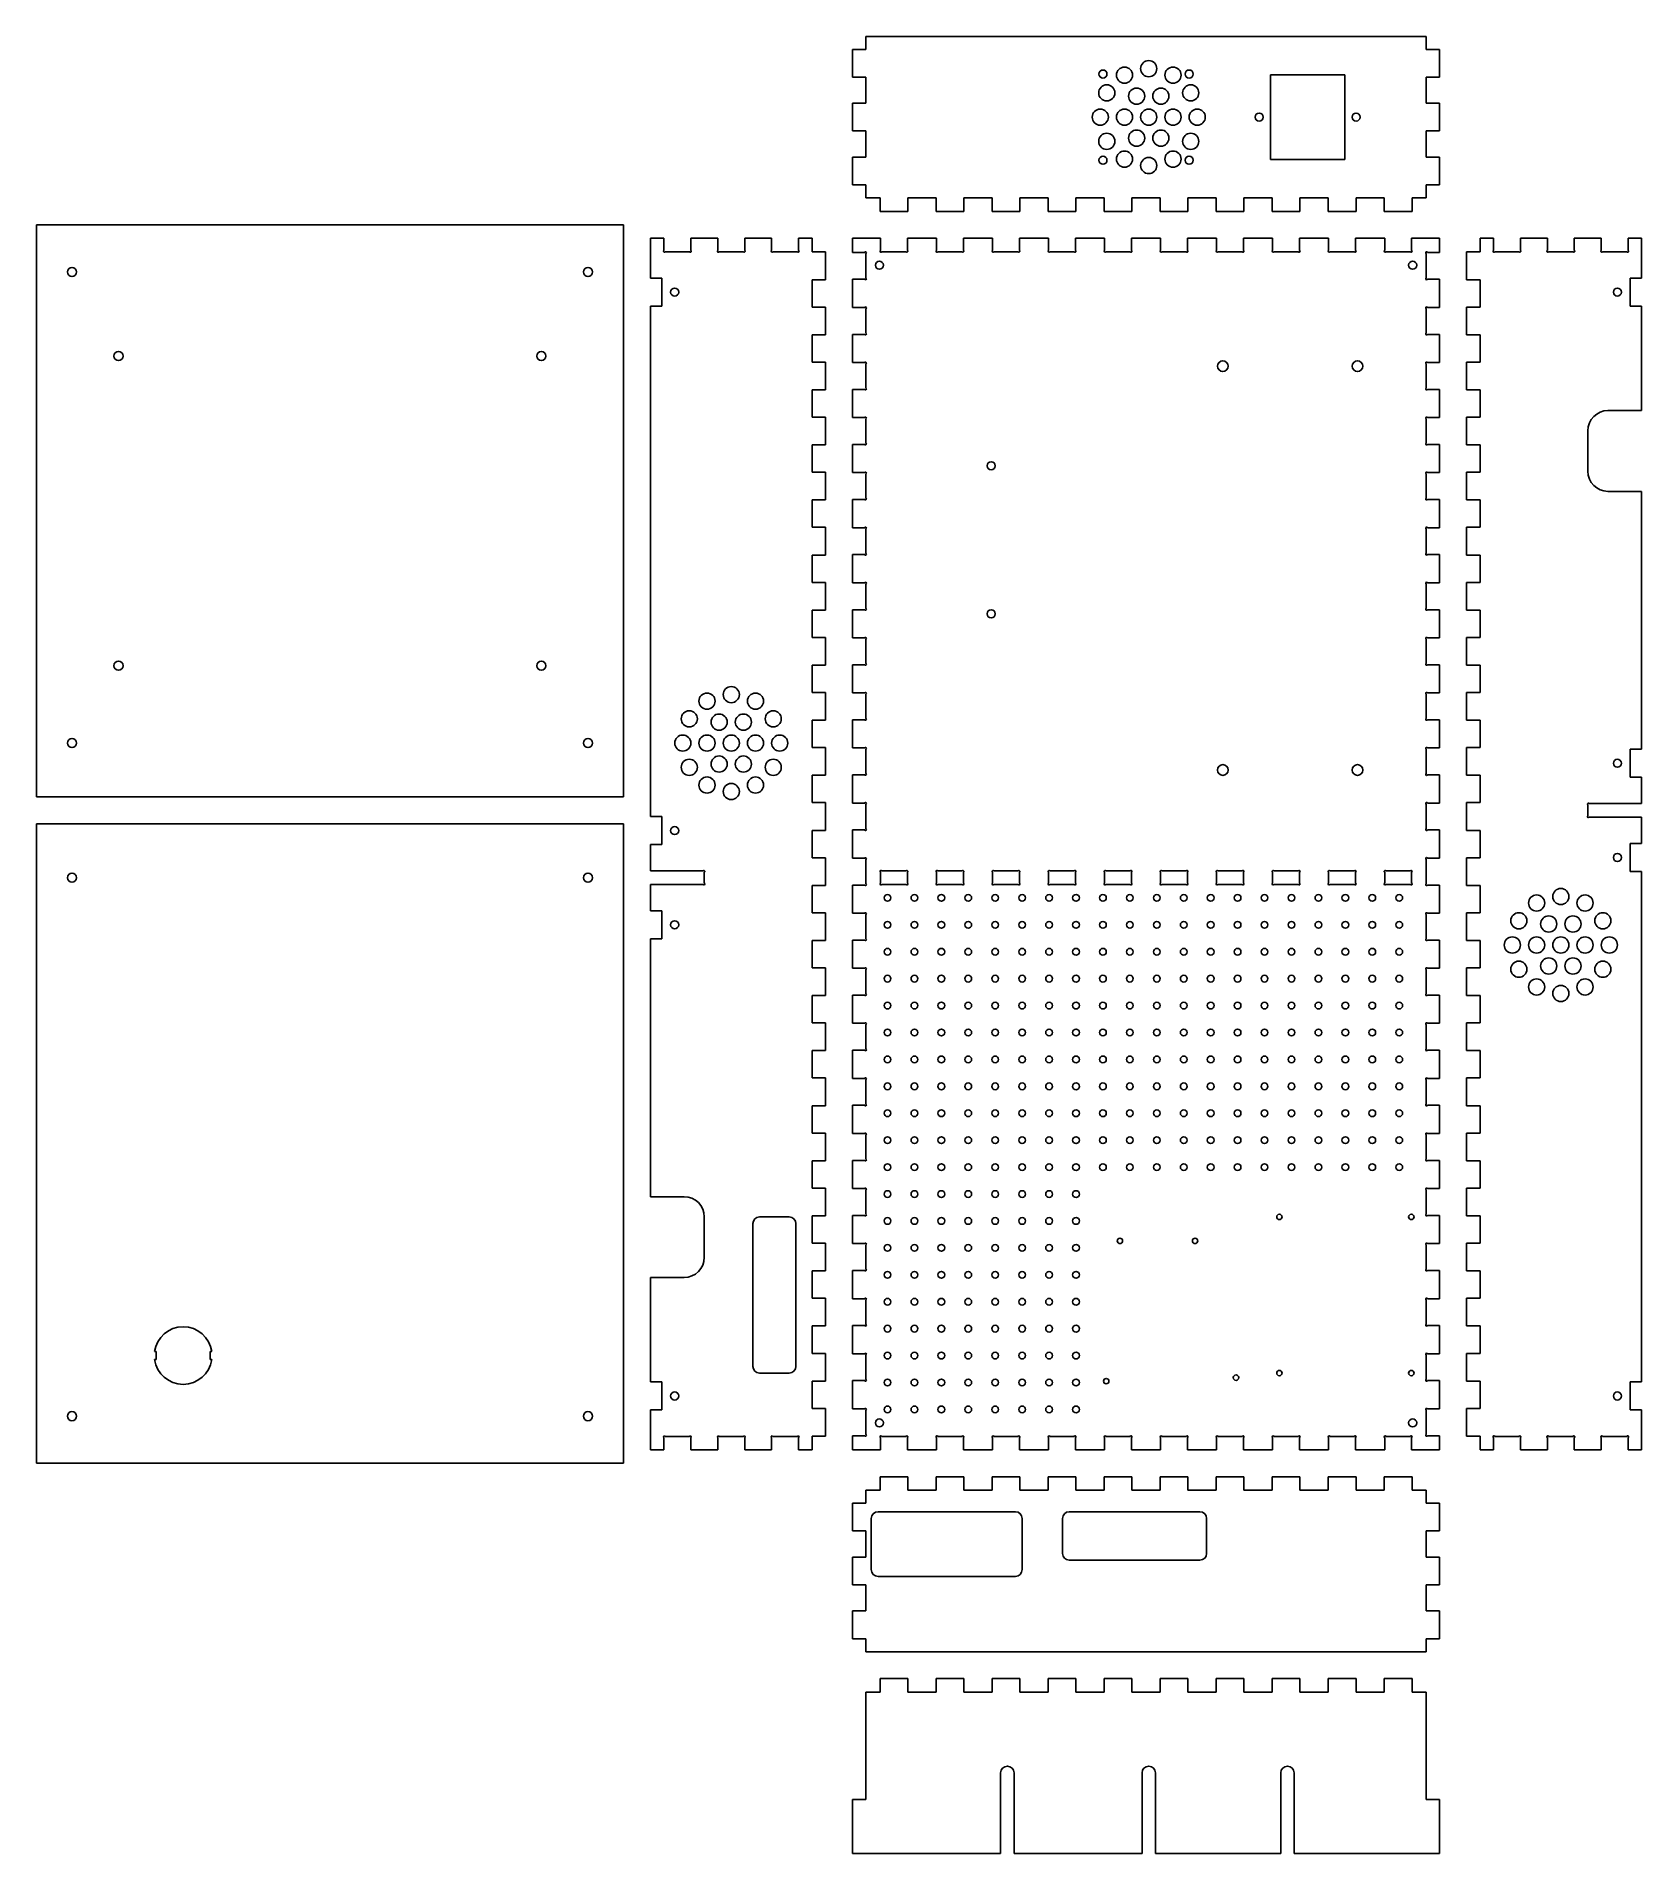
# Model space of a CAD drawing. Extents: x -228 to 368, y 385 to 1060.
import ezdxf

# ---------------------------------------------------------------- set-up
doc = ezdxf.new("R2010")
doc.units = 0
for name, color, linetype in [('Shape2DView', 7, 'CONTINUOUS'), ('Shape2DView001', 7, 'CONTINUOUS'), ('Shape2DView002', 7, 'CONTINUOUS'), ('Shape2DView003', 7, 'CONTINUOUS'), ('Shape2DView004', 7, 'CONTINUOUS'), ('Shape2DView005', 7, 'CONTINUOUS'), ('Shape2DView006', 7, 'CONTINUOUS'), ('Shape2DView007', 7, 'CONTINUOUS')]:
    doc.layers.add(name, color=color, linetype=linetype)

msp = doc.modelspace()

# ---------------------------------------------------------------- linework, layer by layer
at = {"layer": 'Shape2DView'}
for p, q in [((85.25, 450), (95.55, 450)), ((85.25, 445), (85.25, 450)), ((95.55, 445), (95.55, 450)), ((106.05, 450), (116.35, 450)), ((106.05, 445), (106.05, 450)), ((116.35, 445), (116.35, 450)), ((126.85, 450), (137.15, 450)), ((126.85, 445), (126.85, 450)), ((137.15, 445), (137.15, 450)), ((147.65, 450), (157.95, 450)), ((147.65, 445), (147.65, 450)), ((157.95, 445), (157.95, 450)), ((168.45, 450), (178.75, 450)), ((168.45, 445), (168.45, 450)), ((178.75, 445), (178.75, 450)), ((189.25, 450), (199.55, 450)), ((189.25, 445), (189.25, 450)), ((199.55, 445), (199.55, 450)), ((210.05, 450), (220.35, 450)), ((210.05, 445), (210.05, 450)), ((220.35, 445), (220.35, 450)), ((230.85, 450), (241.15, 450)), ((230.85, 445), (230.85, 450)), ((241.15, 445), (241.15, 450)), ((251.65, 450), (261.95, 450)), ((251.65, 445), (251.65, 450)), ((261.95, 445), (261.95, 450)), ((272.45, 450), (282.75, 450)), ((272.45, 445), (272.45, 450)), ((282.75, 445), (282.75, 450)), ((85.25, 445), (80, 445)), ((80, 445), (80, 405.15)), ((106.05, 445), (95.55, 445)), ((126.85, 445), (116.35, 445)), ((147.65, 445), (137.15, 445)), ((168.45, 445), (157.95, 445)), ((189.25, 445), (178.75, 445)), ((210.05, 445), (199.55, 445)), ((230.85, 445), (220.35, 445)), ((251.65, 445), (241.15, 445)), ((272.45, 445), (261.95, 445)), ((288, 445), (282.75, 445)), ((288, 405.15), (288, 445)), ((130, 415), (130, 385)), ((135, 385), (135, 415)), ((182.5, 415), (182.5, 385)), ((187.5, 415), (187.5, 385)), ((234, 415), (234, 385)), ((239, 415), (239, 385)), ((80, 405.15), (75, 405.15)), ((75, 385), (75, 405.15)), ((288, 405.15), (293, 405.15)), ((293, 405.15), (293, 385)), ((130, 385), (75, 385)), ((135, 385), (182.5, 385)), ((187.5, 385), (234, 385)), ((239, 385), (293, 385))]:
    msp.add_line(p, q, dxfattribs=at)
for centre in [(132.5, 415), (185, 415), (236.5, 415)]:
    msp.add_arc(centre, 2.5, 0, 180, dxfattribs=at)
at = {"layer": 'Shape2DView001'}
for p, q in [((85.25, 520), (80, 520)), ((80, 515.15), (80, 520)), ((85.25, 525), (95.55, 525)), ((85.25, 520), (85.25, 525)), ((95.55, 520), (95.55, 525)), ((106.05, 520), (95.55, 520)), ((106.05, 525), (116.35, 525)), ((106.05, 520), (106.05, 525)), ((116.35, 520), (116.35, 525)), ((126.85, 520), (116.35, 520)), ((126.85, 525), (137.15, 525)), ((126.85, 520), (126.85, 525)), ((137.15, 520), (137.15, 525)), ((147.65, 520), (137.15, 520)), ((147.65, 525), (157.95, 525)), ((147.65, 520), (147.65, 525)), ((157.95, 520), (157.95, 525)), ((168.45, 520), (157.95, 520)), ((168.45, 525), (178.75, 525)), ((168.45, 520), (168.45, 525)), ((178.75, 520), (178.75, 525)), ((189.25, 520), (178.75, 520)), ((189.25, 525), (199.55, 525)), ((189.25, 520), (189.25, 525)), ((199.55, 520), (199.55, 525)), ((210.05, 520), (199.55, 520)), ((210.05, 525), (220.35, 525)), ((210.05, 520), (210.05, 525)), ((220.35, 520), (220.35, 525)), ((230.85, 520), (220.35, 520)), ((230.85, 525), (241.15, 525)), ((230.85, 520), (230.85, 525)), ((241.15, 520), (241.15, 525)), ((251.65, 520), (241.15, 520)), ((251.65, 525), (261.95, 525)), ((251.65, 520), (251.65, 525)), ((261.95, 520), (261.95, 525)), ((272.45, 520), (261.95, 520)), ((272.45, 525), (282.75, 525)), ((272.45, 520), (272.45, 525)), ((282.75, 520), (282.75, 525)), ((288, 520), (282.75, 520)), ((288, 515.15), (288, 520)), ((75, 515.15), (75, 504.85)), ((80, 515.15), (75, 515.15)), ((288, 515.15), (293, 515.15)), ((293, 515.15), (293, 504.85)), ((82, 509.5), (82, 490.5)), ((135.5, 512), (84.5, 512)), ((138, 490.5), (138, 509.5)), ((153, 509.5), (153, 496.5)), ((204, 512), (155.5, 512)), ((206.5, 496.5), (206.5, 509.5)), ((80, 504.85), (75, 504.85)), ((80, 495.15), (80, 504.85)), ((288, 495.15), (288, 504.85)), ((288, 504.85), (293, 504.85)), ((75, 495.15), (75, 484.85)), ((80, 495.15), (75, 495.15)), ((155.5, 494), (204, 494)), ((288, 495.15), (293, 495.15)), ((293, 495.15), (293, 484.85)), ((84.5, 488), (135.5, 488)), ((80, 484.85), (75, 484.85)), ((80, 475.15), (80, 484.85)), ((288, 475.15), (288, 484.85)), ((288, 484.85), (293, 484.85)), ((75, 475.15), (75, 464.85)), ((80, 475.15), (75, 475.15)), ((288, 475.15), (293, 475.15)), ((293, 475.15), (293, 464.85)), ((80, 464.85), (75, 464.85)), ((80, 460), (80, 464.85)), ((80, 460), (288, 460)), ((288, 460), (288, 464.85)), ((288, 464.85), (293, 464.85))]:
    msp.add_line(p, q, dxfattribs=at)
for centre, start, end in [((84.5, 509.5), 90, 180), ((135.5, 509.5), 0, 90), ((155.5, 509.5), 90, 180), ((204, 509.5), 0, 90), ((155.5, 496.5), 180, -90), ((204, 496.5), -90, 0), ((84.5, 490.5), 180, -90), ((135.5, 490.5), -90, 0)]:
    msp.add_arc(centre, 2.5, start, end, dxfattribs=at)
at = {"layer": 'Shape2DView002'}
for p, q in [((288, 1060), (80, 1060)), ((80, 1060), (80, 1055.15)), ((288, 1055.15), (288, 1060)), ((80, 1055.15), (75, 1055.15)), ((75, 1044.85), (75, 1055.15)), ((288, 1055.15), (293, 1055.15)), ((293, 1055.15), (293, 1044.85)), ((80, 1044.85), (75, 1044.85)), ((80, 1044.85), (80, 1035.15)), ((230.25, 1045.75), (230.25, 1014.25)), ((257.75, 1045.75), (230.25, 1045.75)), ((257.75, 1014.25), (257.75, 1045.75)), ((288, 1044.85), (293, 1044.85)), ((288, 1035.15), (288, 1044.85)), ((80, 1035.15), (75, 1035.15)), ((75, 1024.85), (75, 1035.15)), ((288, 1035.15), (293, 1035.15)), ((293, 1035.15), (293, 1024.85)), ((80, 1024.85), (75, 1024.85)), ((80, 1024.85), (80, 1015.15)), ((288, 1015.15), (288, 1024.85)), ((288, 1024.85), (293, 1024.85)), ((80, 1015.15), (75, 1015.15)), ((75, 1004.85), (75, 1015.15)), ((230.25, 1014.25), (257.75, 1014.25)), ((288, 1015.15), (293, 1015.15)), ((293, 1015.15), (293, 1004.85)), ((80, 1004.85), (75, 1004.85)), ((80, 1004.85), (80, 1000)), ((80, 1000), (85.25, 1000)), ((85.25, 1000), (85.25, 995)), ((95.55, 1000), (95.55, 995)), ((95.55, 1000), (106.05, 1000)), ((106.05, 1000), (106.05, 995)), ((116.35, 1000), (116.35, 995)), ((116.35, 1000), (126.85, 1000)), ((126.85, 1000), (126.85, 995)), ((137.15, 1000), (137.15, 995)), ((137.15, 1000), (147.65, 1000)), ((147.65, 1000), (147.65, 995)), ((157.95, 1000), (157.95, 995)), ((157.95, 1000), (168.45, 1000)), ((168.45, 1000), (168.45, 995)), ((178.75, 1000), (178.75, 995)), ((178.75, 1000), (189.25, 1000)), ((189.25, 1000), (189.25, 995)), ((199.55, 1000), (199.55, 995)), ((199.55, 1000), (210.05, 1000)), ((210.05, 1000), (210.05, 995)), ((220.35, 1000), (220.35, 995)), ((220.35, 1000), (230.85, 1000)), ((230.85, 1000), (230.85, 995)), ((241.15, 1000), (241.15, 995)), ((241.15, 1000), (251.65, 1000)), ((251.65, 1000), (251.65, 995)), ((261.95, 1000), (261.95, 995)), ((261.95, 1000), (272.45, 1000)), ((272.45, 1000), (272.45, 995)), ((282.75, 1000), (288, 1000)), ((282.75, 1000), (282.75, 995)), ((288, 1000), (288, 1004.85)), ((288, 1004.85), (293, 1004.85)), ((95.55, 995), (85.25, 995)), ((116.35, 995), (106.05, 995)), ((137.15, 995), (126.85, 995)), ((157.95, 995), (147.65, 995)), ((178.75, 995), (168.45, 995)), ((199.55, 995), (189.25, 995)), ((220.35, 995), (210.05, 995)), ((241.15, 995), (230.85, 995)), ((261.95, 995), (251.65, 995)), ((282.75, 995), (272.45, 995))]:
    msp.add_line(p, q, dxfattribs=at)
for centre, radius in [((168, 1046), 1.5), ((176, 1045.59), 3), ((185, 1048), 3), ((194, 1045.59), 3), ((200, 1046), 1.5), ((169.412, 1039), 3), ((180.5, 1037.79), 3), ((189.5, 1037.79), 3), ((200.588, 1039), 3), ((167, 1030), 3), ((176, 1030), 3), ((185, 1030), 3), ((194, 1030), 3), ((203, 1030), 3), ((226, 1030), 1.5), ((262, 1030), 1.5), ((169.412, 1021), 3), ((180.5, 1022.21), 3), ((189.5, 1022.21), 3), ((200.588, 1021), 3), ((168, 1014), 1.5), ((176, 1014.41), 3), ((185, 1012), 3), ((194, 1014.41), 3), ((200, 1014), 1.5)]:
    msp.add_circle(centre, radius, dxfattribs=at)
at = {"layer": 'Shape2DView003'}
for p, q in [((303, 969.623), (303, 979.923)), ((308, 979.923), (303, 979.923)), ((308, 985), (308, 979.923)), ((313, 985), (308, 985)), ((313, 980.469), (313, 985)), ((313.469, 980), (322.531, 980)), ((323, 980.469), (323, 985)), ((333, 985), (323, 985)), ((333, 980.469), (333, 985)), ((333.469, 980), (342.531, 980)), ((343, 980.469), (343, 985)), ((353, 985), (343, 985)), ((353, 980.469), (353, 985)), ((353.469, 980), (362.531, 980)), ((368, 985), (363, 985)), ((363, 980.469), (363, 985)), ((368, 970.2), (368, 985)), ((308, 969.623), (303, 969.623)), ((308, 969.623), (308, 959.468)), ((368, 970.2), (363.8, 970.2)), ((363.8, 970.2), (363.8, 959.8)), ((303, 949.168), (303, 959.468)), ((308, 959.468), (303, 959.468)), ((363.8, 959.8), (368, 959.8)), ((368, 921), (368, 959.8)), ((308, 949.168), (303, 949.168)), ((308, 949.168), (308, 939.014)), ((303, 928.714), (303, 939.014)), ((308, 939.014), (303, 939.014)), ((308, 928.714), (303, 928.714)), ((308, 928.714), (308, 918.559)), ((303, 908.259), (303, 918.559)), ((308, 918.559), (303, 918.559)), ((355.5, 921), (368, 921)), ((348, 898.5), (348, 913.5)), ((308, 908.259), (303, 908.259)), ((308, 908.259), (308, 898.105)), ((303, 887.805), (303, 898.105)), ((308, 898.105), (303, 898.105)), ((368, 891), (355.5, 891)), ((368, 795.2), (368, 891)), ((308, 887.805), (303, 887.805)), ((308, 887.805), (308, 877.65)), ((303, 867.35), (303, 877.65)), ((308, 877.65), (303, 877.65)), ((308, 867.35), (303, 867.35)), ((308, 867.35), (308, 857.195)), ((303, 846.895), (303, 857.195)), ((308, 857.195), (303, 857.195)), ((308, 846.895), (303, 846.895)), ((308, 846.895), (308, 836.741)), ((303, 826.441), (303, 836.741)), ((308, 836.741), (303, 836.741)), ((308, 826.441), (303, 826.441)), ((308, 826.441), (308, 816.286)), ((303, 805.986), (303, 816.286)), ((308, 816.286), (303, 816.286)), ((308, 805.986), (303, 805.986)), ((308, 805.986), (308, 795.832)), ((303, 785.532), (303, 795.832)), ((308, 795.832), (303, 795.832)), ((368, 795.2), (363.8, 795.2)), ((363.8, 795.2), (363.8, 784.8)), ((308, 785.532), (303, 785.532)), ((308, 785.532), (308, 775.377)), ((363.8, 784.8), (368, 784.8)), ((368, 775), (368, 784.8)), ((303, 765.077), (303, 775.377)), ((308, 775.377), (303, 775.377)), ((348, 770.455), (348, 774.545)), ((348.455, 775), (368, 775)), ((348.455, 770), (368, 770)), ((368, 760.2), (368, 770)), ((308, 765.077), (303, 765.077)), ((308, 765.077), (308, 754.923)), ((368, 760.2), (363.8, 760.2)), ((363.8, 760.2), (363.8, 749.8)), ((303, 744.623), (303, 754.923)), ((308, 754.923), (303, 754.923)), ((363.8, 749.8), (368, 749.8)), ((368, 560.2), (368, 749.8)), ((308, 744.623), (303, 744.623)), ((308, 744.623), (308, 734.468)), ((303, 724.168), (303, 734.468)), ((308, 734.468), (303, 734.468)), ((308, 724.168), (303, 724.168)), ((308, 724.168), (308, 714.014)), ((303, 703.714), (303, 714.014)), ((308, 714.014), (303, 714.014)), ((308, 703.714), (303, 703.714)), ((308, 703.714), (308, 693.559)), ((303, 683.259), (303, 693.559)), ((308, 693.559), (303, 693.559)), ((308, 683.259), (303, 683.259)), ((308, 683.259), (308, 673.105)), ((303, 662.805), (303, 673.105)), ((308, 673.105), (303, 673.105)), ((308, 662.805), (303, 662.805)), ((308, 662.805), (308, 652.65)), ((303, 642.35), (303, 652.65)), ((308, 652.65), (303, 652.65)), ((308, 642.35), (303, 642.35)), ((308, 642.35), (308, 632.195)), ((303, 621.895), (303, 632.195)), ((308, 632.195), (303, 632.195)), ((308, 621.895), (303, 621.895)), ((308, 621.895), (308, 611.741)), ((303, 601.441), (303, 611.741)), ((308, 611.741), (303, 611.741)), ((308, 601.441), (303, 601.441)), ((308, 601.441), (308, 591.286)), ((303, 580.986), (303, 591.286)), ((308, 591.286), (303, 591.286)), ((308, 580.986), (303, 580.986)), ((308, 580.986), (308, 570.832)), ((303, 560.532), (303, 570.832)), ((308, 570.832), (303, 570.832)), ((308, 560.532), (303, 560.532)), ((308, 560.532), (308, 550.377)), ((368, 560.2), (363.8, 560.2)), ((363.8, 560.2), (363.8, 549.8)), ((303, 540.077), (303, 550.377)), ((308, 550.377), (303, 550.377)), ((363.8, 549.8), (368, 549.8)), ((368, 535), (368, 549.8)), ((308, 540.077), (303, 540.077)), ((308, 540.077), (308, 535)), ((322.531, 540), (313.469, 540)), ((342.531, 540), (333.469, 540)), ((362.531, 540), (353.469, 540)), ((308, 535), (313, 535)), ((313, 539.531), (313, 535)), ((323, 539.531), (323, 535)), ((323, 535), (333, 535)), ((333, 539.531), (333, 535)), ((343, 539.531), (343, 535)), ((343, 535), (353, 535)), ((353, 539.531), (353, 535)), ((363, 539.531), (363, 535)), ((363, 535), (368, 535))]:
    msp.add_line(p, q, dxfattribs=at)
for centre, radius in [((359, 965), 1.5), ((359, 790), 1.5), ((359, 755), 1.5), ((338, 740.5), 3), ((329, 738.088), 3), ((347, 738.088), 3), ((322.412, 731.5), 3), ((333.5, 730.294), 3), ((342.5, 730.294), 3), ((353.588, 731.5), 3), ((320, 722.5), 3), ((329, 722.5), 3), ((338, 722.5), 3), ((347, 722.5), 3), ((356, 722.5), 3), ((322.412, 713.5), 3), ((333.5, 714.706), 3), ((342.5, 714.706), 3), ((353.588, 713.5), 3), ((329, 706.912), 3), ((347, 706.912), 3), ((338, 704.5), 3), ((359, 555), 1.5)]:
    msp.add_circle(centre, radius, dxfattribs=at)
for centre, radius, start, end in [((313.172, 980.172), 0.3433, 120, -30), ((322.828, 980.172), 0.3433, -150, 60), ((333.172, 980.172), 0.3433, 120, -30), ((342.828, 980.172), 0.3433, -150, 60), ((353.172, 980.172), 0.3433, 120, -30), ((362.828, 980.172), 0.3433, -150, 60), ((355.5, 913.5), 7.5, 90, 180), ((355.5, 898.5), 7.5, 180, -90), ((348.167, 774.833), 0.3333, 90, -120), ((348.167, 770.167), 0.3333, 120, -30), ((348.167, 774.833), 0.3333, 30, 90), ((313.172, 539.828), 0.3433, 30, -120), ((322.828, 539.828), 0.3433, -60, 150), ((333.172, 539.828), 0.3433, 30, -120), ((342.828, 539.828), 0.3433, -60, 150), ((353.172, 539.828), 0.3433, 30, -120), ((362.828, 539.828), 0.3433, -60, 150)]:
    msp.add_arc(centre, radius, start, end, dxfattribs=at)
at = {"layer": 'Shape2DView004'}
for p, q in [((5, 985), (0, 985)), ((0, 985), (0, 970.2)), ((5, 980.469), (5, 985)), ((14.531, 980), (5.469, 980)), ((25, 985), (15, 985)), ((15, 980.469), (15, 985)), ((25, 980.469), (25, 985)), ((34.531, 980), (25.469, 980)), ((45, 985), (35, 985)), ((35, 980.469), (35, 985)), ((45, 980.469), (45, 985)), ((54.531, 980), (45.469, 980)), ((60, 985), (55, 985)), ((55, 980.469), (55, 985)), ((60, 979.923), (60, 985)), ((60, 979.923), (65, 979.923)), ((65, 979.923), (65, 969.623)), ((4.2, 970.2), (0, 970.2)), ((4.2, 959.8), (4.2, 970.2)), ((60, 959.468), (60, 969.623)), ((60, 969.623), (65, 969.623)), ((0, 959.8), (4.2, 959.8)), ((0, 959.8), (0, 770.2)), ((60, 959.468), (65, 959.468)), ((65, 959.468), (65, 949.168)), ((60, 939.014), (60, 949.168)), ((60, 949.168), (65, 949.168)), ((60, 939.014), (65, 939.014)), ((65, 939.014), (65, 928.714)), ((60, 918.559), (60, 928.714)), ((60, 928.714), (65, 928.714)), ((60, 918.559), (65, 918.559)), ((65, 918.559), (65, 908.259)), ((60, 898.105), (60, 908.259)), ((60, 908.259), (65, 908.259)), ((60, 898.105), (65, 898.105)), ((65, 898.105), (65, 887.805)), ((60, 877.65), (60, 887.805)), ((60, 887.805), (65, 887.805)), ((60, 877.65), (65, 877.65)), ((65, 877.65), (65, 867.35)), ((60, 857.195), (60, 867.35)), ((60, 867.35), (65, 867.35)), ((60, 857.195), (65, 857.195)), ((65, 857.195), (65, 846.895)), ((60, 836.741), (60, 846.895)), ((60, 846.895), (65, 846.895)), ((60, 836.741), (65, 836.741)), ((65, 836.741), (65, 826.441)), ((60, 816.286), (60, 826.441)), ((60, 826.441), (65, 826.441)), ((60, 816.286), (65, 816.286)), ((65, 816.286), (65, 805.986)), ((60, 795.832), (60, 805.986)), ((60, 805.986), (65, 805.986)), ((60, 795.832), (65, 795.832)), ((65, 795.832), (65, 785.532)), ((60, 775.377), (60, 785.532)), ((60, 785.532), (65, 785.532)), ((4.2, 770.2), (0, 770.2)), ((4.2, 759.8), (4.2, 770.2)), ((60, 775.377), (65, 775.377)), ((65, 775.377), (65, 765.077)), ((60, 754.923), (60, 765.077)), ((60, 765.077), (65, 765.077)), ((0, 759.8), (4.2, 759.8)), ((0, 759.8), (0, 750)), ((0, 750), (19.5447, 750)), ((20, 749.545), (20, 745.455)), ((60, 754.923), (65, 754.923)), ((65, 754.923), (65, 744.623)), ((0, 745), (0, 735.2)), ((0, 745), (19.5447, 745)), ((60, 734.468), (60, 744.623)), ((60, 744.623), (65, 744.623)), ((4.2, 735.2), (0, 735.2)), ((4.2, 724.8), (4.2, 735.2)), ((60, 734.468), (65, 734.468)), ((65, 734.468), (65, 724.168)), ((0, 724.8), (0, 629)), ((0, 724.8), (4.2, 724.8)), ((60, 714.014), (60, 724.168)), ((60, 724.168), (65, 724.168)), ((60, 714.014), (65, 714.014)), ((65, 714.014), (65, 703.714)), ((60, 693.559), (60, 703.714)), ((60, 703.714), (65, 703.714)), ((60, 693.559), (65, 693.559)), ((65, 693.559), (65, 683.259)), ((60, 673.105), (60, 683.259)), ((60, 683.259), (65, 683.259)), ((60, 673.105), (65, 673.105)), ((65, 673.105), (65, 662.805)), ((60, 652.65), (60, 662.805)), ((60, 662.805), (65, 662.805)), ((60, 652.65), (65, 652.65)), ((65, 652.65), (65, 642.35)), ((60, 632.195), (60, 642.35)), ((60, 642.35), (65, 642.35)), ((0, 629), (12.5, 629)), ((60, 632.195), (65, 632.195)), ((65, 632.195), (65, 621.895)), ((20, 621.5), (20, 606.5)), ((51.5, 621.5), (40.5, 621.5)), ((60, 611.741), (60, 621.895)), ((60, 621.895), (65, 621.895)), ((38, 619), (38, 566)), ((54, 566), (54, 619)), ((60, 611.741), (65, 611.741)), ((65, 611.741), (65, 601.441)), ((60, 591.286), (60, 601.441)), ((60, 601.441), (65, 601.441)), ((0, 560.2), (0, 599)), ((12.5, 599), (0, 599)), ((60, 591.286), (65, 591.286)), ((65, 591.286), (65, 580.986)), ((60, 570.832), (60, 580.986)), ((60, 580.986), (65, 580.986)), ((60, 570.832), (65, 570.832)), ((65, 570.832), (65, 560.532)), ((40.5, 563.5), (51.5, 563.5)), ((60, 550.377), (60, 560.532)), ((60, 560.532), (65, 560.532)), ((4.2, 560.2), (0, 560.2)), ((4.2, 549.8), (4.2, 560.2)), ((0, 549.8), (0, 535)), ((0, 549.8), (4.2, 549.8)), ((60, 550.377), (65, 550.377)), ((65, 550.377), (65, 540.077)), ((14.531, 540), (5.469, 540)), ((34.531, 540), (25.469, 540)), ((54.531, 540), (45.469, 540)), ((60, 535), (60, 540.077)), ((60, 540.077), (65, 540.077)), ((0, 535), (5, 535)), ((5, 535), (5, 539.531)), ((15, 535), (15, 539.531)), ((15, 535), (25, 535)), ((25, 535), (25, 539.531)), ((35, 535), (35, 539.531)), ((35, 535), (45, 535)), ((45, 535), (45, 539.531)), ((55, 535), (55, 539.531)), ((55, 535), (60, 535))]:
    msp.add_line(p, q, dxfattribs=at)
for centre, radius in [((9, 965), 1.5), ((30, 815.5), 3), ((21, 813.088), 3), ((39, 813.088), 3), ((14.4115, 806.5), 3), ((25.5, 805.294), 3), ((34.5, 805.294), 3), ((45.5885, 806.5), 3), ((12, 797.5), 3), ((21, 797.5), 3), ((30, 797.5), 3), ((39, 797.5), 3), ((48, 797.5), 3), ((14.4115, 788.5), 3), ((25.5, 789.706), 3), ((34.5, 789.706), 3), ((45.5885, 788.5), 3), ((21, 781.912), 3), ((39, 781.912), 3), ((30, 779.5), 3), ((9, 765), 1.5), ((9, 730), 1.5), ((9, 555), 1.5)]:
    msp.add_circle(centre, radius, dxfattribs=at)
for centre, radius, start, end in [((5.1717, 980.172), 0.3433, 120, -30), ((14.8283, 980.172), 0.3433, -150, 60), ((25.1717, 980.172), 0.3433, 120, -30), ((34.8283, 980.172), 0.3433, -150, 60), ((45.1717, 980.172), 0.3433, 120, -30), ((54.8283, 980.172), 0.3433, -150, 60), ((19.8333, 749.833), 0.3333, -60, 150), ((19.8333, 745.167), 0.3333, -150, -90), ((19.8333, 745.167), 0.3333, -90, 60), ((12.5, 621.5), 7.5, 0, 90), ((40.5, 619), 2.5, 90, 180), ((51.5, 619), 2.5, 0, 90), ((12.5, 606.5), 7.5, -90, 0), ((40.5, 566), 2.5, 180, -90), ((51.5, 566), 2.5, -90, 0), ((5.1717, 539.828), 0.3433, 90, -120), ((5.1717, 539.828), 0.3433, 30, 90), ((14.8283, 539.828), 0.3433, 90, 150), ((14.8283, 539.828), 0.3433, -60, 90), ((25.1717, 539.828), 0.3433, 90, -120), ((25.1717, 539.828), 0.3433, 30, 90), ((34.8283, 539.828), 0.3433, 90, 150), ((34.8283, 539.828), 0.3433, -60, 90), ((45.1717, 539.828), 0.3433, 90, -120), ((45.1717, 539.828), 0.3433, 30, 90), ((54.8283, 539.828), 0.3433, 90, 150), ((54.8283, 539.828), 0.3433, -60, 90)]:
    msp.add_arc(centre, radius, start, end, dxfattribs=at)
at = {"layer": 'Shape2DView005'}
for p, q in [((75, 985), (75, 979.773)), ((85.4, 985), (75, 985)), ((75, 979.773), (79.531, 979.773)), ((80, 979.304), (80, 970.242)), ((85.4, 980.469), (85.4, 985)), ((85.869, 980), (94.931, 980)), ((95.4, 980.469), (95.4, 985)), ((106.2, 985), (95.4, 985)), ((106.2, 980.469), (106.2, 985)), ((106.669, 980), (115.731, 980)), ((116.2, 980.469), (116.2, 985)), ((127, 985), (116.2, 985)), ((127, 980.469), (127, 985)), ((127.469, 980), (136.531, 980)), ((137, 980.469), (137, 985)), ((147.8, 985), (137, 985)), ((147.8, 980.469), (147.8, 985)), ((148.269, 980), (157.331, 980)), ((157.8, 980.469), (157.8, 985)), ((168.6, 985), (157.8, 985)), ((168.6, 980.469), (168.6, 985)), ((169.069, 980), (178.131, 980)), ((178.6, 980.469), (178.6, 985)), ((189.4, 985), (178.6, 985)), ((189.4, 980.469), (189.4, 985)), ((189.869, 980), (198.931, 980)), ((199.4, 980.469), (199.4, 985)), ((210.2, 985), (199.4, 985)), ((210.2, 980.469), (210.2, 985)), ((210.669, 980), (219.731, 980)), ((220.2, 980.469), (220.2, 985)), ((231, 985), (220.2, 985)), ((231, 980.469), (231, 985)), ((231.469, 980), (240.531, 980)), ((241, 980.469), (241, 985)), ((251.8, 985), (241, 985)), ((251.8, 980.469), (251.8, 985)), ((252.269, 980), (261.331, 980)), ((261.8, 980.469), (261.8, 985)), ((272.6, 985), (261.8, 985)), ((272.6, 980.469), (272.6, 985)), ((273.069, 980), (282.131, 980)), ((293, 985), (282.6, 985)), ((282.6, 980.469), (282.6, 985)), ((288, 979.304), (288, 970.242)), ((288.469, 979.773), (293, 979.773)), ((293, 979.773), (293, 985)), ((75, 969.773), (75, 959.318)), ((75, 969.773), (79.531, 969.773)), ((288.469, 969.773), (293, 969.773)), ((293, 959.318), (293, 969.773)), ((75, 959.318), (79.531, 959.318)), ((80, 958.849), (80, 949.787)), ((288, 958.849), (288, 949.787)), ((288.469, 959.318), (293, 959.318)), ((75, 949.318), (75, 938.864)), ((75, 949.318), (79.531, 949.318)), ((288.469, 949.318), (293, 949.318)), ((293, 938.864), (293, 949.318)), ((75, 938.864), (79.531, 938.864)), ((80, 938.395), (80, 929.333)), ((288, 938.395), (288, 929.333)), ((288.469, 938.864), (293, 938.864)), ((75, 928.864), (75, 918.409)), ((75, 928.864), (79.531, 928.864)), ((288.469, 928.864), (293, 928.864)), ((293, 918.409), (293, 928.864)), ((75, 918.409), (79.531, 918.409)), ((288.469, 918.409), (293, 918.409)), ((80, 917.94), (80, 908.878)), ((288, 917.94), (288, 908.878)), ((75, 908.409), (75, 897.955)), ((75, 908.409), (79.531, 908.409)), ((288.469, 908.409), (293, 908.409)), ((293, 897.955), (293, 908.409)), ((75, 897.955), (79.531, 897.955)), ((288.469, 897.955), (293, 897.955)), ((80, 897.486), (80, 888.424)), ((288, 897.486), (288, 888.424)), ((75, 887.955), (75, 877.5)), ((75, 887.955), (79.531, 887.955)), ((288.469, 887.955), (293, 887.955)), ((293, 877.5), (293, 887.955)), ((75, 877.5), (79.531, 877.5)), ((288.469, 877.5), (293, 877.5)), ((80, 877.031), (80, 867.969)), ((288, 877.031), (288, 867.969)), ((75, 867.5), (75, 857.045)), ((75, 867.5), (79.531, 867.5)), ((288.469, 867.5), (293, 867.5)), ((293, 857.045), (293, 867.5)), ((75, 857.045), (79.531, 857.045)), ((80, 856.576), (80, 847.514)), ((288, 856.576), (288, 847.514)), ((288.469, 857.045), (293, 857.045)), ((75, 847.045), (75, 836.591)), ((75, 847.045), (79.531, 847.045)), ((288.469, 847.045), (293, 847.045)), ((293, 836.591), (293, 847.045)), ((75, 836.591), (79.531, 836.591)), ((80, 836.122), (80, 827.06)), ((288, 836.122), (288, 827.06)), ((288.469, 836.591), (293, 836.591)), ((75, 826.591), (75, 816.136)), ((75, 826.591), (79.531, 826.591)), ((288.469, 826.591), (293, 826.591)), ((293, 816.136), (293, 826.591)), ((75, 816.136), (79.531, 816.136)), ((80, 815.667), (80, 806.605)), ((288, 815.667), (288, 806.605)), ((288.469, 816.136), (293, 816.136)), ((75, 806.136), (75, 795.682)), ((75, 806.136), (79.531, 806.136)), ((288.469, 806.136), (293, 806.136)), ((293, 795.682), (293, 806.136)), ((75, 795.682), (79.531, 795.682)), ((80, 795.213), (80, 786.151)), ((288, 795.213), (288, 786.151)), ((288.469, 795.682), (293, 795.682)), ((75, 785.682), (75, 775.227)), ((75, 785.682), (79.531, 785.682)), ((288.469, 785.682), (293, 785.682)), ((293, 775.227), (293, 785.682)), ((75, 775.227), (79.531, 775.227)), ((80, 774.758), (80, 765.696)), ((288, 774.758), (288, 765.696)), ((288.469, 775.227), (293, 775.227)), ((75, 765.227), (75, 754.773)), ((75, 765.227), (79.531, 765.227)), ((288.469, 765.227), (293, 765.227)), ((293, 754.773), (293, 765.227)), ((75, 754.773), (79.531, 754.773)), ((80, 754.304), (80, 745.242)), ((85.4, 749.545), (85.4, 745.455)), ((94.9447, 750), (85.8553, 750)), ((95.4, 749.545), (95.4, 745.455)), ((106.2, 749.545), (106.2, 745.455)), ((115.745, 750), (106.655, 750)), ((116.2, 749.545), (116.2, 745.455)), ((127, 749.545), (127, 745.455)), ((136.545, 750), (127.455, 750)), ((137, 749.545), (137, 745.455)), ((147.8, 749.545), (147.8, 745.455)), ((157.345, 750), (148.255, 750)), ((157.8, 749.545), (157.8, 745.455)), ((168.6, 749.545), (168.6, 745.455)), ((178.145, 750), (169.055, 750)), ((178.6, 749.545), (178.6, 745.455)), ((189.4, 749.545), (189.4, 745.455)), ((198.945, 750), (189.855, 750)), ((199.4, 749.545), (199.4, 745.455)), ((210.2, 749.545), (210.2, 745.455)), ((219.745, 750), (210.655, 750)), ((220.2, 749.545), (220.2, 745.455)), ((231, 749.545), (231, 745.455)), ((240.545, 750), (231.455, 750)), ((241, 749.545), (241, 745.455)), ((251.8, 749.545), (251.8, 745.455)), ((261.345, 750), (252.255, 750)), ((261.8, 749.545), (261.8, 745.455)), ((272.6, 749.545), (272.6, 745.455)), ((282.145, 750), (273.055, 750)), ((282.6, 749.545), (282.6, 745.455)), ((288, 754.304), (288, 745.242)), ((288.469, 754.773), (293, 754.773)), ((75, 744.773), (75, 734.318)), ((75, 744.773), (79.531, 744.773)), ((94.9447, 745), (85.8553, 745)), ((115.745, 745), (106.655, 745)), ((136.545, 745), (127.455, 745)), ((157.345, 745), (148.255, 745)), ((178.145, 745), (169.055, 745)), ((198.945, 745), (189.855, 745)), ((219.745, 745), (210.655, 745)), ((240.545, 745), (231.455, 745)), ((261.345, 745), (252.255, 745)), ((282.145, 745), (273.055, 745)), ((288.469, 744.773), (293, 744.773)), ((293, 734.318), (293, 744.773)), ((75, 734.318), (79.531, 734.318)), ((80, 733.849), (80, 724.787)), ((288, 733.849), (288, 724.787)), ((288.469, 734.318), (293, 734.318)), ((75, 724.318), (75, 713.864)), ((75, 724.318), (79.531, 724.318)), ((288.469, 724.318), (293, 724.318)), ((293, 713.864), (293, 724.318)), ((75, 713.864), (79.531, 713.864)), ((80, 713.395), (80, 704.333)), ((288, 713.395), (288, 704.333)), ((288.469, 713.864), (293, 713.864)), ((75, 703.864), (75, 693.409)), ((75, 703.864), (79.531, 703.864)), ((288.469, 703.864), (293, 703.864)), ((293, 693.409), (293, 703.864)), ((75, 693.409), (79.531, 693.409)), ((80, 692.94), (80, 683.878)), ((288, 692.94), (288, 683.878)), ((288.469, 693.409), (293, 693.409)), ((75, 683.409), (75, 672.955)), ((75, 683.409), (79.531, 683.409)), ((288.469, 683.409), (293, 683.409)), ((293, 672.955), (293, 683.409)), ((75, 672.955), (79.531, 672.955)), ((80, 672.486), (80, 663.424)), ((288, 672.486), (288, 663.424)), ((288.469, 672.955), (293, 672.955)), ((75, 662.955), (75, 652.5)), ((75, 662.955), (79.531, 662.955)), ((288.469, 662.955), (293, 662.955)), ((293, 652.5), (293, 662.955)), ((75, 652.5), (79.531, 652.5)), ((80, 652.031), (80, 642.969)), ((288, 652.031), (288, 642.969)), ((288.469, 652.5), (293, 652.5)), ((75, 642.5), (75, 632.045)), ((75, 642.5), (79.531, 642.5)), ((288.469, 642.5), (293, 642.5)), ((293, 632.045), (293, 642.5)), ((75, 632.045), (79.531, 632.045)), ((80, 631.576), (80, 622.514)), ((288, 631.576), (288, 622.514)), ((288.469, 632.045), (293, 632.045)), ((75, 622.045), (75, 611.591)), ((75, 622.045), (79.531, 622.045)), ((288.469, 622.045), (293, 622.045)), ((293, 611.591), (293, 622.045)), ((75, 611.591), (79.531, 611.591)), ((80, 611.122), (80, 602.06)), ((288, 611.122), (288, 602.06)), ((288.469, 611.591), (293, 611.591)), ((75, 601.591), (75, 591.136)), ((75, 601.591), (79.531, 601.591)), ((288.469, 601.591), (293, 601.591)), ((293, 591.136), (293, 601.591)), ((75, 591.136), (79.531, 591.136)), ((80, 590.667), (80, 581.605)), ((288, 590.667), (288, 581.605)), ((288.469, 591.136), (293, 591.136)), ((75, 581.136), (75, 570.682)), ((75, 581.136), (79.531, 581.136)), ((288.469, 581.136), (293, 581.136)), ((293, 570.682), (293, 581.136)), ((75, 570.682), (79.531, 570.682)), ((80, 570.213), (80, 561.151)), ((288, 570.213), (288, 561.151)), ((288.469, 570.682), (293, 570.682)), ((75, 560.682), (75, 550.227)), ((75, 560.682), (79.531, 560.682)), ((288.469, 560.682), (293, 560.682)), ((293, 550.227), (293, 560.682)), ((75, 550.227), (79.531, 550.227)), ((80, 549.758), (80, 540.696)), ((288, 549.758), (288, 540.696)), ((288.469, 550.227), (293, 550.227)), ((75, 540.227), (75, 535)), ((75, 540.227), (79.531, 540.227)), ((94.931, 540), (85.869, 540)), ((115.731, 540), (106.669, 540)), ((136.531, 540), (127.469, 540)), ((157.331, 540), (148.269, 540)), ((178.131, 540), (169.069, 540)), ((198.931, 540), (189.869, 540)), ((219.731, 540), (210.669, 540)), ((240.531, 540), (231.469, 540)), ((261.331, 540), (252.269, 540)), ((282.131, 540), (273.069, 540)), ((288.469, 540.227), (293, 540.227)), ((293, 535), (293, 540.227)), ((85.4, 535), (75, 535)), ((85.4, 539.531), (85.4, 535)), ((95.4, 539.531), (95.4, 535)), ((106.2, 535), (95.4, 535)), ((106.2, 539.531), (106.2, 535)), ((116.2, 539.531), (116.2, 535)), ((127, 535), (116.2, 535)), ((127, 539.531), (127, 535)), ((137, 539.531), (137, 535)), ((147.8, 535), (137, 535)), ((147.8, 539.531), (147.8, 535)), ((157.8, 539.531), (157.8, 535)), ((168.6, 535), (157.8, 535)), ((168.6, 539.531), (168.6, 535)), ((178.6, 539.531), (178.6, 535)), ((189.4, 535), (178.6, 535)), ((189.4, 539.531), (189.4, 535)), ((199.4, 539.531), (199.4, 535)), ((210.2, 535), (199.4, 535)), ((210.2, 539.531), (210.2, 535)), ((220.2, 539.531), (220.2, 535)), ((231, 535), (220.2, 535)), ((231, 539.531), (231, 535)), ((241, 539.531), (241, 535)), ((251.8, 535), (241, 535)), ((251.8, 539.531), (251.8, 535)), ((261.8, 539.531), (261.8, 535)), ((272.6, 535), (261.8, 535)), ((272.6, 539.531), (272.6, 535)), ((282.6, 539.531), (282.6, 535)), ((293, 535), (282.6, 535))]:
    msp.add_line(p, q, dxfattribs=at)
for centre, radius in [((85, 975), 1.5), ((283, 975), 1.5), ((212.5, 937.5), 2), ((262.5, 937.5), 2), ((126.5, 900.5), 1.5), ((126.5, 845.5), 1.5), ((212.5, 787.5), 2), ((262.5, 787.5), 2), ((88, 740), 1.25), ((98, 740), 1.25), ((108, 740), 1.25), ((118, 740), 1.25), ((128, 740), 1.25), ((138, 740), 1.25), ((148, 740), 1.25), ((158, 740), 1.25), ((168, 740), 1.25), ((178, 740), 1.25), ((188, 740), 1.25), ((198, 740), 1.25), ((208, 740), 1.25), ((218, 740), 1.25), ((228, 740), 1.25), ((238, 740), 1.25), ((248, 740), 1.25), ((258, 740), 1.25), ((268, 740), 1.25), ((278, 740), 1.25), ((88, 730), 1.25), ((98, 730), 1.25), ((108, 730), 1.25), ((118, 730), 1.25), ((128, 730), 1.25), ((138, 730), 1.25), ((148, 730), 1.25), ((158, 730), 1.25), ((168, 730), 1.25), ((178, 730), 1.25), ((188, 730), 1.25), ((198, 730), 1.25), ((208, 730), 1.25), ((218, 730), 1.25), ((228, 730), 1.25), ((238, 730), 1.25), ((248, 730), 1.25), ((258, 730), 1.25), ((268, 730), 1.25), ((278, 730), 1.25), ((88, 720), 1.25), ((98, 720), 1.25), ((108, 720), 1.25), ((118, 720), 1.25), ((128, 720), 1.25), ((138, 720), 1.25), ((148, 720), 1.25), ((158, 720), 1.25), ((168, 720), 1.25), ((178, 720), 1.25), ((188, 720), 1.25), ((198, 720), 1.25), ((208, 720), 1.25), ((218, 720), 1.25), ((228, 720), 1.25), ((238, 720), 1.25), ((248, 720), 1.25), ((258, 720), 1.25), ((268, 720), 1.25), ((278, 720), 1.25), ((88, 710), 1.25), ((98, 710), 1.25), ((108, 710), 1.25), ((118, 710), 1.25), ((128, 710), 1.25), ((138, 710), 1.25), ((148, 710), 1.25), ((158, 710), 1.25), ((168, 710), 1.25), ((178, 710), 1.25), ((188, 710), 1.25), ((198, 710), 1.25), ((208, 710), 1.25), ((218, 710), 1.25), ((228, 710), 1.25), ((238, 710), 1.25), ((248, 710), 1.25), ((258, 710), 1.25), ((268, 710), 1.25), ((278, 710), 1.25), ((88, 700), 1.25), ((98, 700), 1.25), ((108, 700), 1.25), ((118, 700), 1.25), ((128, 700), 1.25), ((138, 700), 1.25), ((148, 700), 1.25), ((158, 700), 1.25), ((168, 700), 1.25), ((178, 700), 1.25), ((188, 700), 1.25), ((198, 700), 1.25), ((208, 700), 1.25), ((218, 700), 1.25), ((228, 700), 1.25), ((238, 700), 1.25), ((248, 700), 1.25), ((258, 700), 1.25), ((268, 700), 1.25), ((278, 700), 1.25), ((88, 690), 1.25), ((98, 690), 1.25), ((108, 690), 1.25), ((118, 690), 1.25), ((128, 690), 1.25), ((138, 690), 1.25), ((148, 690), 1.25), ((158, 690), 1.25), ((168, 690), 1.25), ((178, 690), 1.25), ((188, 690), 1.25), ((198, 690), 1.25), ((208, 690), 1.25), ((218, 690), 1.25), ((228, 690), 1.25), ((238, 690), 1.25), ((248, 690), 1.25), ((258, 690), 1.25), ((268, 690), 1.25), ((278, 690), 1.25), ((88, 680), 1.25), ((98, 680), 1.25), ((108, 680), 1.25), ((118, 680), 1.25), ((128, 680), 1.25), ((138, 680), 1.25), ((148, 680), 1.25), ((158, 680), 1.25), ((168, 680), 1.25), ((178, 680), 1.25), ((188, 680), 1.25), ((198, 680), 1.25), ((208, 680), 1.25), ((218, 680), 1.25), ((228, 680), 1.25), ((238, 680), 1.25), ((248, 680), 1.25), ((258, 680), 1.25), ((268, 680), 1.25), ((278, 680), 1.25), ((88, 670), 1.25), ((98, 670), 1.25), ((108, 670), 1.25), ((118, 670), 1.25), ((128, 670), 1.25), ((138, 670), 1.25), ((148, 670), 1.25), ((158, 670), 1.25), ((168, 670), 1.25), ((178, 670), 1.25), ((188, 670), 1.25), ((198, 670), 1.25), ((208, 670), 1.25), ((218, 670), 1.25), ((228, 670), 1.25), ((238, 670), 1.25), ((248, 670), 1.25), ((258, 670), 1.25), ((268, 670), 1.25), ((278, 670), 1.25), ((88, 660), 1.25), ((98, 660), 1.25), ((108, 660), 1.25), ((118, 660), 1.25), ((128, 660), 1.25), ((138, 660), 1.25), ((148, 660), 1.25), ((158, 660), 1.25), ((168, 660), 1.25), ((178, 660), 1.25), ((188, 660), 1.25), ((198, 660), 1.25), ((208, 660), 1.25), ((218, 660), 1.25), ((228, 660), 1.25), ((238, 660), 1.25), ((248, 660), 1.25), ((258, 660), 1.25), ((268, 660), 1.25), ((278, 660), 1.25), ((88, 650), 1.25), ((98, 650), 1.25), ((108, 650), 1.25), ((118, 650), 1.25), ((128, 650), 1.25), ((138, 650), 1.25), ((148, 650), 1.25), ((158, 650), 1.25), ((168, 650), 1.25), ((178, 650), 1.25), ((188, 650), 1.25), ((198, 650), 1.25), ((208, 650), 1.25), ((218, 650), 1.25), ((228, 650), 1.25), ((238, 650), 1.25), ((248, 650), 1.25), ((258, 650), 1.25), ((268, 650), 1.25), ((278, 650), 1.25), ((88, 640), 1.25), ((98, 640), 1.25), ((108, 640), 1.25), ((118, 640), 1.25), ((128, 640), 1.25), ((138, 640), 1.25), ((148, 640), 1.25), ((158, 640), 1.25), ((168, 640), 1.25), ((178, 640), 1.25), ((188, 640), 1.25), ((198, 640), 1.25), ((208, 640), 1.25), ((218, 640), 1.25), ((228, 640), 1.25), ((238, 640), 1.25), ((248, 640), 1.25), ((258, 640), 1.25), ((268, 640), 1.25), ((278, 640), 1.25), ((88, 630), 1.25), ((98, 630), 1.25), ((108, 630), 1.25), ((118, 630), 1.25), ((128, 630), 1.25), ((138, 630), 1.25), ((148, 630), 1.25), ((158, 630), 1.25), ((88, 620), 1.25), ((98, 620), 1.25), ((108, 620), 1.25), ((118, 620), 1.25), ((128, 620), 1.25), ((138, 620), 1.25), ((148, 620), 1.25), ((158, 620), 1.25), ((233.5, 621.5), 1), ((282.5, 621.5), 1), ((88, 610), 1.25), ((98, 610), 1.25), ((108, 610), 1.25), ((118, 610), 1.25), ((128, 610), 1.25), ((138, 610), 1.25), ((148, 610), 1.25), ((158, 610), 1.25), ((174.3, 612.6), 1), ((202.2, 612.6), 1), ((88, 600), 1.25), ((98, 600), 1.25), ((108, 600), 1.25), ((118, 600), 1.25), ((128, 600), 1.25), ((138, 600), 1.25), ((148, 600), 1.25), ((158, 600), 1.25), ((88, 590), 1.25), ((98, 590), 1.25), ((108, 590), 1.25), ((118, 590), 1.25), ((128, 590), 1.25), ((138, 590), 1.25), ((148, 590), 1.25), ((158, 590), 1.25), ((88, 580), 1.25), ((98, 580), 1.25), ((108, 580), 1.25), ((118, 580), 1.25), ((128, 580), 1.25), ((138, 580), 1.25), ((148, 580), 1.25), ((158, 580), 1.25), ((88, 570), 1.25), ((98, 570), 1.25), ((108, 570), 1.25), ((118, 570), 1.25), ((128, 570), 1.25), ((138, 570), 1.25), ((148, 570), 1.25), ((158, 570), 1.25), ((88, 560), 1.25), ((98, 560), 1.25), ((108, 560), 1.25), ((118, 560), 1.25), ((128, 560), 1.25), ((138, 560), 1.25), ((148, 560), 1.25), ((158, 560), 1.25), ((169.2, 560.5), 1), ((217.4, 561.8), 1), ((233.5, 563.5), 1), ((282.5, 563.5), 1), ((88, 550), 1.25), ((98, 550), 1.25), ((108, 550), 1.25), ((118, 550), 1.25), ((128, 550), 1.25), ((138, 550), 1.25), ((148, 550), 1.25), ((158, 550), 1.25), ((85, 545), 1.5), ((283, 545), 1.5)]:
    msp.add_circle(centre, radius, dxfattribs=at)
for centre, radius, start, end in [((79.8283, 979.601), 0.3433, 0, 150), ((79.8283, 979.601), 0.3433, -60, 0), ((85.5717, 980.172), 0.3433, 120, -30), ((95.2283, 980.172), 0.3433, -150, 60), ((106.372, 980.172), 0.3433, 120, -30), ((116.028, 980.172), 0.3433, -150, 60), ((127.172, 980.172), 0.3433, 120, -30), ((136.828, 980.172), 0.3433, -150, 60), ((147.972, 980.172), 0.3433, 120, -30), ((157.628, 980.172), 0.3433, -150, 60), ((168.772, 980.172), 0.3433, 120, -30), ((178.428, 980.172), 0.3433, -150, 60), ((189.572, 980.172), 0.3433, 120, -30), ((199.228, 980.172), 0.3433, -150, 60), ((210.372, 980.172), 0.3433, 120, -30), ((220.028, 980.172), 0.3433, -150, 60), ((231.172, 980.172), 0.3433, 120, -30), ((240.828, 980.172), 0.3433, -150, 60), ((251.972, 980.172), 0.3433, 120, -30), ((261.628, 980.172), 0.3433, -150, 60), ((272.772, 980.172), 0.3433, 120, -30), ((282.428, 980.172), 0.3433, -150, 60), ((288.172, 979.601), 0.3433, 30, -120), ((79.8283, 969.944), 0.3433, -150, 0), ((79.8283, 969.944), 0.3433, 0, 60), ((288.172, 969.944), 0.3433, 120, -30), ((79.8283, 959.147), 0.3433, 0, 150), ((79.8283, 959.147), 0.3433, -60, 0), ((288.172, 959.147), 0.3433, 30, -120), ((79.8283, 949.49), 0.3433, -150, 0), ((79.8283, 949.49), 0.3433, 0, 60), ((288.172, 949.49), 0.3433, 120, -30), ((79.8283, 938.692), 0.3433, 0, 150), ((79.8283, 938.692), 0.3433, -60, 0), ((288.172, 938.692), 0.3433, 30, -120), ((79.8283, 929.035), 0.3433, -150, 0), ((79.8283, 929.035), 0.3433, 0, 60), ((288.172, 929.035), 0.3433, 120, -30), ((79.8283, 918.237), 0.3433, 0, 150), ((79.8283, 918.237), 0.3433, -60, 0), ((288.172, 918.237), 0.3433, 30, -120), ((79.8283, 908.581), 0.3433, -150, 0), ((79.8283, 908.581), 0.3433, 0, 60), ((288.172, 908.581), 0.3433, 120, -30), ((79.8283, 897.783), 0.3433, 0, 150), ((79.8283, 897.783), 0.3433, -60, 0), ((288.172, 897.783), 0.3433, 30, -120), ((79.8283, 888.126), 0.3433, -150, 0), ((79.8283, 888.126), 0.3433, 0, 60), ((288.172, 888.126), 0.3433, 120, -30), ((79.8283, 877.328), 0.3433, 0, 150), ((288.172, 877.328), 0.3433, 30, -120), ((79.8283, 877.328), 0.3433, -60, 0), ((79.8283, 867.672), 0.3433, -150, 0), ((79.8283, 867.672), 0.3433, 0, 60), ((288.172, 867.672), 0.3433, 120, -30), ((79.8283, 856.874), 0.3433, 0, 150), ((79.8283, 856.874), 0.3433, -60, 0), ((288.172, 856.874), 0.3433, 30, -120), ((79.8283, 847.217), 0.3433, -150, 0), ((79.8283, 847.217), 0.3433, 0, 60), ((288.172, 847.217), 0.3433, 120, -30), ((79.8283, 836.419), 0.3433, 0, 150), ((79.8283, 836.419), 0.3433, -60, 0), ((288.172, 836.419), 0.3433, 30, -120), ((79.8283, 826.763), 0.3433, -150, 0), ((79.8283, 826.763), 0.3433, 0, 60), ((288.172, 826.763), 0.3433, 120, -30), ((79.8283, 815.965), 0.3433, 0, 150), ((79.8283, 815.965), 0.3433, -60, 0), ((288.172, 815.965), 0.3433, 30, -120), ((79.8283, 806.308), 0.3433, -150, 0), ((79.8283, 806.308), 0.3433, 0, 60), ((288.172, 806.308), 0.3433, 120, -30), ((79.8283, 795.51), 0.3433, 0, 150), ((79.8283, 795.51), 0.3433, -60, 0), ((288.172, 795.51), 0.3433, 30, -120), ((79.8283, 785.853), 0.3433, -150, 0), ((79.8283, 785.853), 0.3433, 0, 60), ((288.172, 785.853), 0.3433, 120, -30), ((79.8283, 775.056), 0.3433, 0, 150), ((79.8283, 775.056), 0.3433, -60, 0), ((288.172, 775.056), 0.3433, 30, -120), ((79.8283, 765.399), 0.3433, -150, 0), ((79.8283, 765.399), 0.3433, 0, 60), ((288.172, 765.399), 0.3433, 120, -30), ((79.8283, 754.601), 0.3433, 0, 150), ((79.8283, 754.601), 0.3433, -60, 0), ((85.5667, 749.833), 0.3333, 30, -120), ((95.2333, 749.833), 0.3333, -60, 150), ((106.367, 749.833), 0.3333, 30, -120), ((116.033, 749.833), 0.3333, -60, 150), ((127.167, 749.833), 0.3333, 30, -120), ((136.833, 749.833), 0.3333, -60, 150), ((147.967, 749.833), 0.3333, 30, -120), ((157.633, 749.833), 0.3333, -60, 150), ((168.767, 749.833), 0.3333, 30, -120), ((178.433, 749.833), 0.3333, -60, 150), ((189.567, 749.833), 0.3333, 30, -120), ((199.233, 749.833), 0.3333, -60, 150), ((210.367, 749.833), 0.3333, 30, -120), ((220.033, 749.833), 0.3333, -60, 150), ((231.167, 749.833), 0.3333, 30, -120), ((240.833, 749.833), 0.3333, -60, 150), ((251.967, 749.833), 0.3333, 30, -120), ((261.633, 749.833), 0.3333, -60, 150), ((272.767, 749.833), 0.3333, 30, -120), ((282.433, 749.833), 0.3333, -60, 150), ((288.172, 754.601), 0.3433, 30, -120), ((79.8283, 744.944), 0.3433, -150, 0), ((79.8283, 744.944), 0.3433, 0, 60), ((85.5667, 745.167), 0.3333, 120, -90), ((85.5667, 745.167), 0.3333, -90, -30), ((95.2333, 745.167), 0.3333, -150, -90), ((95.2333, 745.167), 0.3333, -90, 60), ((106.367, 745.167), 0.3333, 120, -90), ((106.367, 745.167), 0.3333, -90, -30), ((116.033, 745.167), 0.3333, -150, -90), ((116.033, 745.167), 0.3333, -90, 60), ((127.167, 745.167), 0.3333, 120, -90), ((127.167, 745.167), 0.3333, -90, -30), ((136.833, 745.167), 0.3333, -150, -90), ((136.833, 745.167), 0.3333, -90, 60), ((147.967, 745.167), 0.3333, 120, -90), ((147.967, 745.167), 0.3333, -90, -30), ((157.633, 745.167), 0.3333, -150, -90), ((157.633, 745.167), 0.3333, -90, 60), ((168.767, 745.167), 0.3333, 120, -90), ((168.767, 745.167), 0.3333, -90, -30), ((178.433, 745.167), 0.3333, -150, -90), ((178.433, 745.167), 0.3333, -90, 60), ((189.567, 745.167), 0.3333, 120, -90), ((189.567, 745.167), 0.3333, -90, -30), ((199.233, 745.167), 0.3333, -150, -90), ((199.233, 745.167), 0.3333, -90, 60), ((210.367, 745.167), 0.3333, 120, -90), ((210.367, 745.167), 0.3333, -90, -30), ((220.033, 745.167), 0.3333, -150, -90), ((220.033, 745.167), 0.3333, -90, 60), ((231.167, 745.167), 0.3333, 120, -90), ((231.167, 745.167), 0.3333, -90, -30), ((240.833, 745.167), 0.3333, -150, -90), ((240.833, 745.167), 0.3333, -90, 60), ((251.967, 745.167), 0.3333, 120, -90), ((251.967, 745.167), 0.3333, -90, -30), ((261.633, 745.167), 0.3333, -150, -90), ((261.633, 745.167), 0.3333, -90, 60), ((272.767, 745.167), 0.3333, 120, -90), ((272.767, 745.167), 0.3333, -90, -30), ((282.433, 745.167), 0.3333, -150, -90), ((282.433, 745.167), 0.3333, -90, 60), ((288.172, 744.944), 0.3433, 120, -30), ((79.8283, 734.147), 0.3433, 0, 150), ((79.8283, 734.147), 0.3433, -60, 0), ((288.172, 734.147), 0.3433, 30, -120), ((79.8283, 724.49), 0.3433, -150, 0), ((79.8283, 724.49), 0.3433, 0, 60), ((288.172, 724.49), 0.3433, 120, -30), ((79.8283, 713.692), 0.3433, 0, 150), ((79.8283, 713.692), 0.3433, -60, 0), ((288.172, 713.692), 0.3433, 30, -120), ((79.8283, 704.035), 0.3433, -150, 0), ((79.8283, 704.035), 0.3433, 0, 60), ((288.172, 704.035), 0.3433, 120, -30), ((79.8283, 693.237), 0.3433, 0, 150), ((79.8283, 693.237), 0.3433, -60, 0), ((288.172, 693.237), 0.3433, 30, -120), ((79.8283, 683.581), 0.3433, -150, 0), ((79.8283, 683.581), 0.3433, 0, 60), ((288.172, 683.581), 0.3433, 120, -30), ((79.8283, 672.783), 0.3433, 0, 150), ((79.8283, 672.783), 0.3433, -60, 0), ((288.172, 672.783), 0.3433, 30, -120), ((79.8283, 663.126), 0.3433, -150, 0), ((79.8283, 663.126), 0.3433, 0, 60), ((288.172, 663.126), 0.3433, 120, -30), ((79.8283, 652.328), 0.3433, 0, 150), ((79.8283, 652.328), 0.3433, -60, 0), ((288.172, 652.328), 0.3433, 30, -120), ((79.8283, 642.672), 0.3433, -150, 0), ((79.8283, 642.672), 0.3433, 0, 60), ((288.172, 642.672), 0.3433, 120, -30), ((79.8283, 631.874), 0.3433, 0, 150), ((79.8283, 631.874), 0.3433, -60, 0), ((288.172, 631.874), 0.3433, 30, -120), ((79.8283, 622.217), 0.3433, -150, 0), ((79.8283, 622.217), 0.3433, 0, 60), ((288.172, 622.217), 0.3433, 120, -30), ((79.8283, 611.419), 0.3433, 0, 150), ((79.8283, 611.419), 0.3433, -60, 0), ((288.172, 611.419), 0.3433, 30, -120), ((79.8283, 601.763), 0.3433, -150, 0), ((79.8283, 601.763), 0.3433, 0, 60), ((288.172, 601.763), 0.3433, 120, -30), ((79.8283, 590.965), 0.3433, 0, 150), ((79.8283, 590.965), 0.3433, -60, 0), ((288.172, 590.965), 0.3433, 30, -120), ((79.8283, 581.308), 0.3433, -150, 0), ((79.8283, 581.308), 0.3433, 0, 60), ((288.172, 581.308), 0.3433, 120, -30), ((79.8283, 570.51), 0.3433, 0, 150), ((79.8283, 570.51), 0.3433, -60, 0), ((288.172, 570.51), 0.3433, 30, -120), ((79.8283, 560.853), 0.3433, -150, 0), ((79.8283, 560.853), 0.3433, 0, 60), ((288.172, 560.853), 0.3433, 120, -30), ((79.8283, 550.056), 0.3433, 0, 150), ((79.8283, 550.056), 0.3433, -60, 0), ((288.172, 550.056), 0.3433, 30, -120), ((79.8283, 540.399), 0.3433, -150, 0), ((79.8283, 540.399), 0.3433, 0, 60), ((85.5717, 539.828), 0.3433, 30, -120), ((95.2283, 539.828), 0.3433, -60, 150), ((106.372, 539.828), 0.3433, 30, -120), ((116.028, 539.828), 0.3433, -60, 150), ((127.172, 539.828), 0.3433, 30, -120), ((136.828, 539.828), 0.3433, -60, 150), ((147.972, 539.828), 0.3433, 30, -120), ((157.628, 539.828), 0.3433, -60, 150), ((168.772, 539.828), 0.3433, 30, -120), ((178.428, 539.828), 0.3433, -60, 150), ((189.572, 539.828), 0.3433, 30, -120), ((199.228, 539.828), 0.3433, -60, 150), ((210.372, 539.828), 0.3433, 30, -120), ((220.028, 539.828), 0.3433, -60, 150), ((231.172, 539.828), 0.3433, 30, -120), ((240.828, 539.828), 0.3433, -60, 150), ((251.972, 539.828), 0.3433, 30, -120), ((261.628, 539.828), 0.3433, -60, 150), ((272.772, 539.828), 0.3433, 30, -120), ((282.428, 539.828), 0.3433, -60, 150), ((288.172, 540.399), 0.3433, 120, -30)]:
    msp.add_arc(centre, radius, start, end, dxfattribs=at)
at = {"layer": 'Shape2DView006'}
for p, q in [((-10, 767.5), (-228, 767.5)), ((-228, 767.5), (-228, 530)), ((-10, 530), (-10, 767.5)), ((-183.55, 571.5), (-184.094, 571.5)), ((-183.55, 568.5), (-184.094, 568.5)), ((-183.55, 571.5), (-183.55, 568.5)), ((-163.45, 571.5), (-162.906, 571.5)), ((-163.45, 568.5), (-163.45, 571.5)), ((-163.45, 568.5), (-162.906, 568.5)), ((-228, 530), (-10, 530))]:
    msp.add_line(p, q, dxfattribs=at)
for centre in [(-214.8, 747.5), (-23.2, 747.5), (-214.8, 547.5), (-23.2, 547.5)]:
    msp.add_circle(centre, 1.7, dxfattribs=at)
for start, end in [(8.05866, 171.941), (-171.941, -8.05866)]:
    msp.add_arc((-173.5, 570), 10.7, start, end, dxfattribs=at)
at = {"layer": 'Shape2DView007'}
for p, q in [((-10, 990), (-228, 990)), ((-228, 990), (-228, 777.5)), ((-10, 777.5), (-10, 990)), ((-228, 777.5), (-10, 777.5))]:
    msp.add_line(p, q, dxfattribs=at)
for centre in [(-214.8, 972.5), (-23.2, 972.5), (-197.5, 941.25), (-40.5, 941.25), (-197.5, 826.25), (-40.5, 826.25), (-214.8, 797.5), (-23.2, 797.5)]:
    msp.add_circle(centre, 1.7, dxfattribs=at)

doc.saveas('drawing.dxf')
